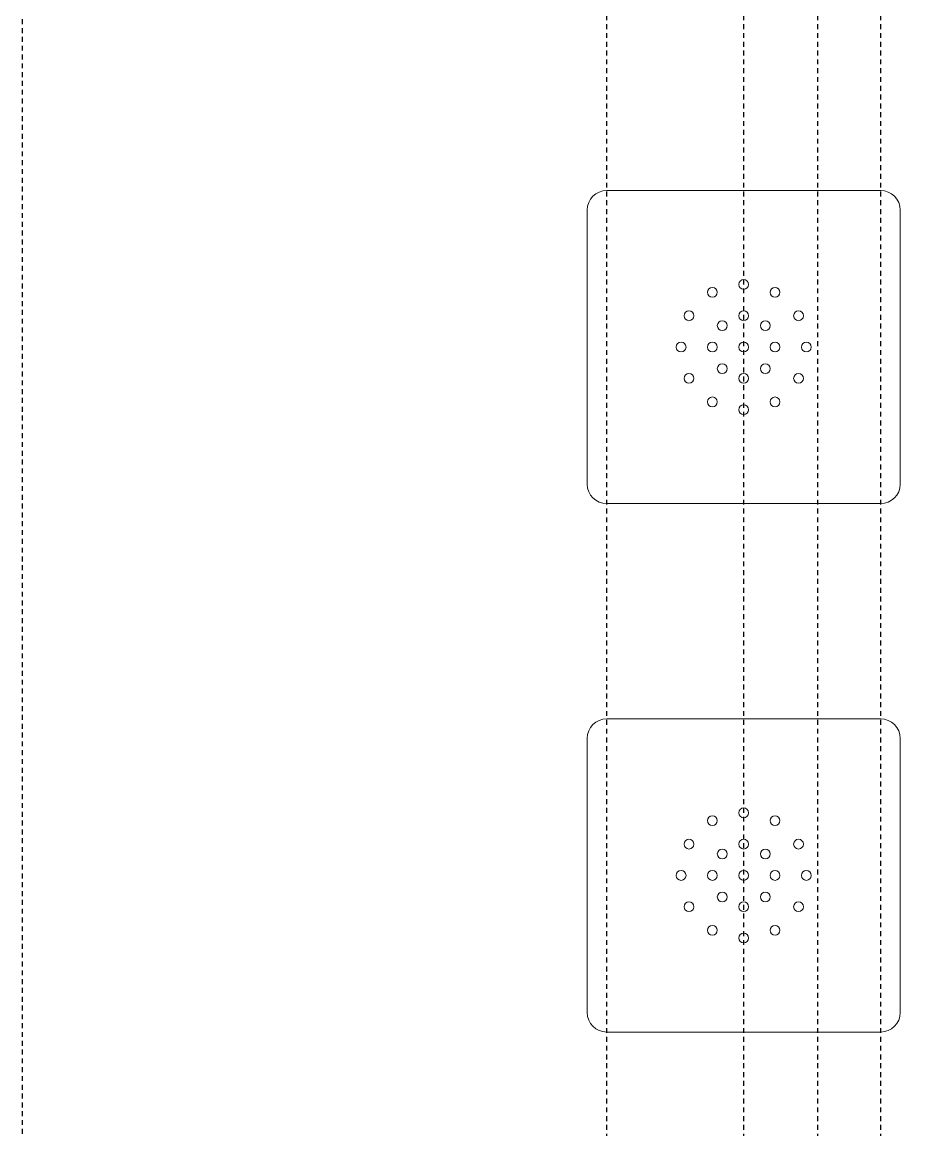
# Model space of a CAD drawing. Header units: inches. Extents: x 300 to 400, y -177 to 73.
# Drawn here: x 300.24 to 323.18, y -21.52 to 6.78 of the extents above; entities that cross this region are included whole.
import ezdxf

# ---------------------------------------------------------------- set-up
doc = ezdxf.new("R2010")
doc.units = ezdxf.units.IN
doc.header["$MEASUREMENT"] = 0
doc.linetypes.add('HIDDEN2', pattern=[0.1875, 0.125, -0.0625])
doc.layers.add('ScoreBone', color=5, linetype='Continuous')

msp = doc.modelspace()

# ---------------------------------------------------------------- linework, layer by layer
at = {"layer": 'ScoreBone', "color": 1, "linetype": 'HIDDEN2'}
for p, q in [((315.182, -98.018), (315.182, 73.232)), ((318.682, -57.518), (318.682, 73.232)), ((320.572, -71.018), (320.572, 73.232)), ((322.182, -84.518), (322.182, 73.232))]:
    msp.add_line(p, q, dxfattribs=at)
at = {"layer": 'ScoreBone', "color": 0, "linetype": 'HIDDEN2'}
msp.add_lwpolyline([(400.244, 73.232), (300.244, 73.232), (300.244, -176.768), (400.244, -176.768)], close=True, dxfattribs=at)
at = {"layer": 'ScoreBone', "lineweight": 5}
for points in [[(314.682, 1.982), (314.682, 2.258), (314.905, 2.482), (315.182, 2.482)], [(315.182, 2.482), (315.182, 2.482), (322.182, 2.482), (322.182, 2.482)], [(322.182, 2.482), (322.458, 2.482), (322.682, 2.258), (322.682, 1.982)], [(314.682, -5.018), (314.682, -5.018), (314.682, 1.982), (314.682, 1.982)], [(322.682, 1.982), (322.682, 1.982), (322.682, -5.018), (322.682, -5.018)], [(315.182, -5.518), (314.905, -5.518), (314.682, -5.295), (314.682, -5.018)], [(322.682, -5.018), (322.682, -5.295), (322.458, -5.518), (322.182, -5.518)], [(322.182, -5.518), (322.182, -5.518), (315.182, -5.518), (315.182, -5.518)], [(314.682, -11.518), (314.682, -11.242), (314.905, -11.018), (315.182, -11.018)], [(315.182, -11.018), (315.182, -11.018), (322.182, -11.018), (322.182, -11.018)], [(322.182, -11.018), (322.458, -11.018), (322.682, -11.242), (322.682, -11.518)], [(314.682, -18.518), (314.682, -18.518), (314.682, -11.518), (314.682, -11.518)], [(322.682, -11.518), (322.682, -11.518), (322.682, -18.518), (322.682, -18.518)], [(315.182, -19.018), (314.905, -19.018), (314.682, -18.795), (314.682, -18.518)], [(322.682, -18.518), (322.682, -18.795), (322.458, -19.018), (322.182, -19.018)], [(322.182, -19.018), (322.182, -19.018), (315.182, -19.018), (315.182, -19.018)]]:
    msp.add_open_spline(points, degree=3, dxfattribs=at)
for points in [[(318.007, -0.118), (318.007, -0.187), (317.951, -0.243), (317.882, -0.243), (317.813, -0.243), (317.757, -0.187), (317.757, -0.118), (317.757, -0.049), (317.813, 0.007), (317.882, 0.007), (317.951, 0.007), (318.007, -0.049), (318.007, -0.118)], [(318.807, 0.082), (318.807, 0.013), (318.751, -0.043), (318.682, -0.043), (318.612, -0.043), (318.557, 0.013), (318.557, 0.082), (318.557, 0.151), (318.612, 0.207), (318.682, 0.207), (318.751, 0.207), (318.807, 0.151), (318.807, 0.082)], [(319.607, -0.118), (319.607, -0.187), (319.551, -0.243), (319.482, -0.243), (319.413, -0.243), (319.357, -0.187), (319.357, -0.118), (319.357, -0.049), (319.413, 0.007), (319.482, 0.007), (319.551, 0.007), (319.607, -0.049), (319.607, -0.118)], [(317.407, -0.718), (317.407, -0.787), (317.351, -0.843), (317.282, -0.843), (317.213, -0.843), (317.157, -0.787), (317.157, -0.718), (317.157, -0.649), (317.213, -0.593), (317.282, -0.593), (317.351, -0.593), (317.407, -0.649), (317.407, -0.718)], [(318.257, -0.968), (318.257, -1.037), (318.201, -1.093), (318.132, -1.093), (318.063, -1.093), (318.007, -1.037), (318.007, -0.968), (318.007, -0.899), (318.063, -0.843), (318.132, -0.843), (318.201, -0.843), (318.257, -0.899), (318.257, -0.968)], [(318.807, -0.718), (318.807, -0.787), (318.751, -0.843), (318.682, -0.843), (318.612, -0.843), (318.557, -0.787), (318.557, -0.718), (318.557, -0.649), (318.612, -0.593), (318.682, -0.593), (318.751, -0.593), (318.807, -0.649), (318.807, -0.718)], [(319.357, -0.968), (319.357, -1.037), (319.301, -1.093), (319.232, -1.093), (319.163, -1.093), (319.107, -1.037), (319.107, -0.968), (319.107, -0.899), (319.163, -0.843), (319.232, -0.843), (319.301, -0.843), (319.357, -0.899), (319.357, -0.968)], [(320.207, -0.718), (320.207, -0.787), (320.151, -0.843), (320.082, -0.843), (320.013, -0.843), (319.957, -0.787), (319.957, -0.718), (319.957, -0.649), (320.013, -0.593), (320.082, -0.593), (320.151, -0.593), (320.207, -0.649), (320.207, -0.718)], [(317.207, -1.518), (317.207, -1.588), (317.151, -1.643), (317.082, -1.643), (317.013, -1.643), (316.957, -1.588), (316.957, -1.518), (316.957, -1.449), (317.013, -1.393), (317.082, -1.393), (317.151, -1.393), (317.207, -1.449), (317.207, -1.518)], [(318.007, -1.518), (318.007, -1.588), (317.951, -1.643), (317.882, -1.643), (317.813, -1.643), (317.757, -1.588), (317.757, -1.518), (317.757, -1.449), (317.813, -1.393), (317.882, -1.393), (317.951, -1.393), (318.007, -1.449), (318.007, -1.518)], [(318.807, -1.518), (318.807, -1.588), (318.751, -1.643), (318.682, -1.643), (318.612, -1.643), (318.557, -1.588), (318.557, -1.518), (318.557, -1.449), (318.612, -1.393), (318.682, -1.393), (318.751, -1.393), (318.807, -1.449), (318.807, -1.518)], [(319.607, -1.518), (319.607, -1.588), (319.551, -1.643), (319.482, -1.643), (319.413, -1.643), (319.357, -1.588), (319.357, -1.518), (319.357, -1.449), (319.413, -1.393), (319.482, -1.393), (319.551, -1.393), (319.607, -1.449), (319.607, -1.518)], [(320.407, -1.518), (320.407, -1.588), (320.351, -1.643), (320.282, -1.643), (320.213, -1.643), (320.157, -1.588), (320.157, -1.518), (320.157, -1.449), (320.213, -1.393), (320.282, -1.393), (320.351, -1.393), (320.407, -1.449), (320.407, -1.518)], [(318.257, -2.068), (318.257, -2.137), (318.201, -2.193), (318.132, -2.193), (318.063, -2.193), (318.007, -2.137), (318.007, -2.068), (318.007, -1.999), (318.063, -1.943), (318.132, -1.943), (318.201, -1.943), (318.257, -1.999), (318.257, -2.068)], [(319.357, -2.068), (319.357, -2.137), (319.301, -2.193), (319.232, -2.193), (319.163, -2.193), (319.107, -2.137), (319.107, -2.068), (319.107, -1.999), (319.163, -1.943), (319.232, -1.943), (319.301, -1.943), (319.357, -1.999), (319.357, -2.068)], [(317.407, -2.318), (317.407, -2.387), (317.351, -2.443), (317.282, -2.443), (317.213, -2.443), (317.157, -2.387), (317.157, -2.318), (317.157, -2.249), (317.213, -2.193), (317.282, -2.193), (317.351, -2.193), (317.407, -2.249), (317.407, -2.318)], [(318.807, -2.318), (318.807, -2.387), (318.751, -2.443), (318.682, -2.443), (318.612, -2.443), (318.557, -2.387), (318.557, -2.318), (318.557, -2.249), (318.612, -2.193), (318.682, -2.193), (318.751, -2.193), (318.807, -2.249), (318.807, -2.318)], [(320.207, -2.318), (320.207, -2.387), (320.151, -2.443), (320.082, -2.443), (320.013, -2.443), (319.957, -2.387), (319.957, -2.318), (319.957, -2.249), (320.013, -2.193), (320.082, -2.193), (320.151, -2.193), (320.207, -2.249), (320.207, -2.318)], [(318.007, -2.918), (318.007, -2.987), (317.951, -3.043), (317.882, -3.043), (317.813, -3.043), (317.757, -2.987), (317.757, -2.918), (317.757, -2.849), (317.813, -2.793), (317.882, -2.793), (317.951, -2.793), (318.007, -2.849), (318.007, -2.918)], [(319.607, -2.918), (319.607, -2.987), (319.551, -3.043), (319.482, -3.043), (319.413, -3.043), (319.357, -2.987), (319.357, -2.918), (319.357, -2.849), (319.413, -2.793), (319.482, -2.793), (319.551, -2.793), (319.607, -2.849), (319.607, -2.918)], [(318.807, -3.118), (318.807, -3.187), (318.751, -3.243), (318.682, -3.243), (318.612, -3.243), (318.557, -3.187), (318.557, -3.118), (318.557, -3.049), (318.612, -2.993), (318.682, -2.993), (318.751, -2.993), (318.807, -3.049), (318.807, -3.118)], [(318.807, -13.418), (318.807, -13.487), (318.751, -13.543), (318.682, -13.543), (318.612, -13.543), (318.557, -13.487), (318.557, -13.418), (318.557, -13.349), (318.612, -13.293), (318.682, -13.293), (318.751, -13.293), (318.807, -13.349), (318.807, -13.418)], [(318.007, -13.618), (318.007, -13.687), (317.951, -13.743), (317.882, -13.743), (317.813, -13.743), (317.757, -13.687), (317.757, -13.618), (317.757, -13.549), (317.813, -13.493), (317.882, -13.493), (317.951, -13.493), (318.007, -13.549), (318.007, -13.618)], [(319.607, -13.618), (319.607, -13.687), (319.551, -13.743), (319.482, -13.743), (319.413, -13.743), (319.357, -13.687), (319.357, -13.618), (319.357, -13.549), (319.413, -13.493), (319.482, -13.493), (319.551, -13.493), (319.607, -13.549), (319.607, -13.618)], [(317.407, -14.218), (317.407, -14.287), (317.351, -14.343), (317.282, -14.343), (317.213, -14.343), (317.157, -14.287), (317.157, -14.218), (317.157, -14.149), (317.213, -14.093), (317.282, -14.093), (317.351, -14.093), (317.407, -14.149), (317.407, -14.218)], [(318.807, -14.218), (318.807, -14.287), (318.751, -14.343), (318.682, -14.343), (318.612, -14.343), (318.557, -14.287), (318.557, -14.218), (318.557, -14.149), (318.612, -14.093), (318.682, -14.093), (318.751, -14.093), (318.807, -14.149), (318.807, -14.218)], [(320.207, -14.218), (320.207, -14.287), (320.151, -14.343), (320.082, -14.343), (320.013, -14.343), (319.957, -14.287), (319.957, -14.218), (319.957, -14.149), (320.013, -14.093), (320.082, -14.093), (320.151, -14.093), (320.207, -14.149), (320.207, -14.218)], [(318.257, -14.468), (318.257, -14.537), (318.201, -14.593), (318.132, -14.593), (318.063, -14.593), (318.007, -14.537), (318.007, -14.468), (318.007, -14.399), (318.063, -14.343), (318.132, -14.343), (318.201, -14.343), (318.257, -14.399), (318.257, -14.468)], [(319.357, -14.468), (319.357, -14.537), (319.301, -14.593), (319.232, -14.593), (319.163, -14.593), (319.107, -14.537), (319.107, -14.468), (319.107, -14.399), (319.163, -14.343), (319.232, -14.343), (319.301, -14.343), (319.357, -14.399), (319.357, -14.468)], [(317.207, -15.018), (317.207, -15.088), (317.151, -15.143), (317.082, -15.143), (317.013, -15.143), (316.957, -15.088), (316.957, -15.018), (316.957, -14.949), (317.013, -14.893), (317.082, -14.893), (317.151, -14.893), (317.207, -14.949), (317.207, -15.018)], [(318.007, -15.018), (318.007, -15.088), (317.951, -15.143), (317.882, -15.143), (317.813, -15.143), (317.757, -15.088), (317.757, -15.018), (317.757, -14.949), (317.813, -14.893), (317.882, -14.893), (317.951, -14.893), (318.007, -14.949), (318.007, -15.018)], [(318.807, -15.018), (318.807, -15.088), (318.751, -15.143), (318.682, -15.143), (318.612, -15.143), (318.557, -15.088), (318.557, -15.018), (318.557, -14.949), (318.612, -14.893), (318.682, -14.893), (318.751, -14.893), (318.807, -14.949), (318.807, -15.018)], [(319.607, -15.018), (319.607, -15.088), (319.551, -15.143), (319.482, -15.143), (319.413, -15.143), (319.357, -15.088), (319.357, -15.018), (319.357, -14.949), (319.413, -14.893), (319.482, -14.893), (319.551, -14.893), (319.607, -14.949), (319.607, -15.018)], [(320.407, -15.018), (320.407, -15.088), (320.351, -15.143), (320.282, -15.143), (320.213, -15.143), (320.157, -15.088), (320.157, -15.018), (320.157, -14.949), (320.213, -14.893), (320.282, -14.893), (320.351, -14.893), (320.407, -14.949), (320.407, -15.018)], [(318.257, -15.568), (318.257, -15.637), (318.201, -15.693), (318.132, -15.693), (318.063, -15.693), (318.007, -15.637), (318.007, -15.568), (318.007, -15.499), (318.063, -15.443), (318.132, -15.443), (318.201, -15.443), (318.257, -15.499), (318.257, -15.568)], [(319.357, -15.568), (319.357, -15.637), (319.301, -15.693), (319.232, -15.693), (319.163, -15.693), (319.107, -15.637), (319.107, -15.568), (319.107, -15.499), (319.163, -15.443), (319.232, -15.443), (319.301, -15.443), (319.357, -15.499), (319.357, -15.568)], [(317.407, -15.818), (317.407, -15.887), (317.351, -15.943), (317.282, -15.943), (317.213, -15.943), (317.157, -15.887), (317.157, -15.818), (317.157, -15.749), (317.213, -15.693), (317.282, -15.693), (317.351, -15.693), (317.407, -15.749), (317.407, -15.818)], [(318.807, -15.818), (318.807, -15.887), (318.751, -15.943), (318.682, -15.943), (318.612, -15.943), (318.557, -15.887), (318.557, -15.818), (318.557, -15.749), (318.612, -15.693), (318.682, -15.693), (318.751, -15.693), (318.807, -15.749), (318.807, -15.818)], [(320.207, -15.818), (320.207, -15.887), (320.151, -15.943), (320.082, -15.943), (320.013, -15.943), (319.957, -15.887), (319.957, -15.818), (319.957, -15.749), (320.013, -15.693), (320.082, -15.693), (320.151, -15.693), (320.207, -15.749), (320.207, -15.818)], [(318.007, -16.418), (318.007, -16.487), (317.951, -16.543), (317.882, -16.543), (317.813, -16.543), (317.757, -16.487), (317.757, -16.418), (317.757, -16.349), (317.813, -16.293), (317.882, -16.293), (317.951, -16.293), (318.007, -16.349), (318.007, -16.418)], [(319.607, -16.418), (319.607, -16.487), (319.551, -16.543), (319.482, -16.543), (319.413, -16.543), (319.357, -16.487), (319.357, -16.418), (319.357, -16.349), (319.413, -16.293), (319.482, -16.293), (319.551, -16.293), (319.607, -16.349), (319.607, -16.418)], [(318.807, -16.618), (318.807, -16.687), (318.751, -16.743), (318.682, -16.743), (318.612, -16.743), (318.557, -16.687), (318.557, -16.618), (318.557, -16.549), (318.612, -16.493), (318.682, -16.493), (318.751, -16.493), (318.807, -16.549), (318.807, -16.618)]]:
    msp.add_open_spline(points, degree=3, knots=[0, 0, 0, 0, 1, 1, 1, 2, 2, 2, 3, 3, 3, 4, 4, 4, 4], dxfattribs=at)

doc.saveas('drawing.dxf')
